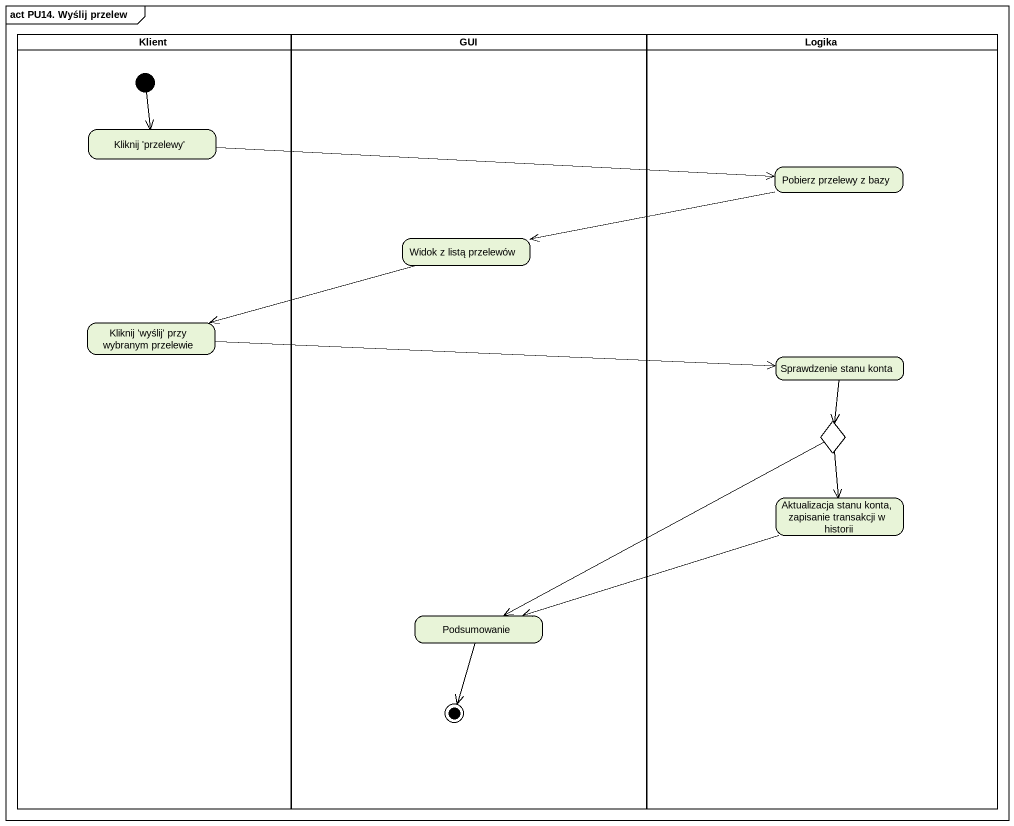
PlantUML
@startuml
mainframe act PU14. Wyślij przelew
hide empty description
state Klient <<partition>> {
  state "Kliknij 'przelewy'" as Kliknij_przelewy
  state "Kliknij 'wyślij' przy wybranym przelewie" as Kliknij_wyślij_przy
  [*] --> Kliknij_przelewy
}
state GUI <<partition>> {
  state "Widok z listą przelewów" as Widok_z_listą_przelewów
  state Podsumowanie
  Podsumowanie --> [*]
}
state Logika <<partition>> {
  state "Pobierz przelewy z bazy" as Pobierz_przelewy_z_bazy
  state "Sprawdzenie stanu konta" as Sprawdzenie_stanu_konta
  state choice1 <<choice>>
  state "Aktualizacja stanu konta, zapisanie transakcji w historii" as Aktualizacja_stanu_konta
}
Kliknij_przelewy -right-> Pobierz_przelewy_z_bazy
Pobierz_przelewy_z_bazy -left-> Widok_z_listą_przelewów
Widok_z_listą_przelewów -left-> Kliknij_wyślij_przy
Kliknij_wyślij_przy -right-> Sprawdzenie_stanu_konta
Sprawdzenie_stanu_konta --> choice1
choice1 --> Aktualizacja_stanu_konta
choice1 -left-> Podsumowanie
Aktualizacja_stanu_konta -left-> Podsumowanie
@enduml
